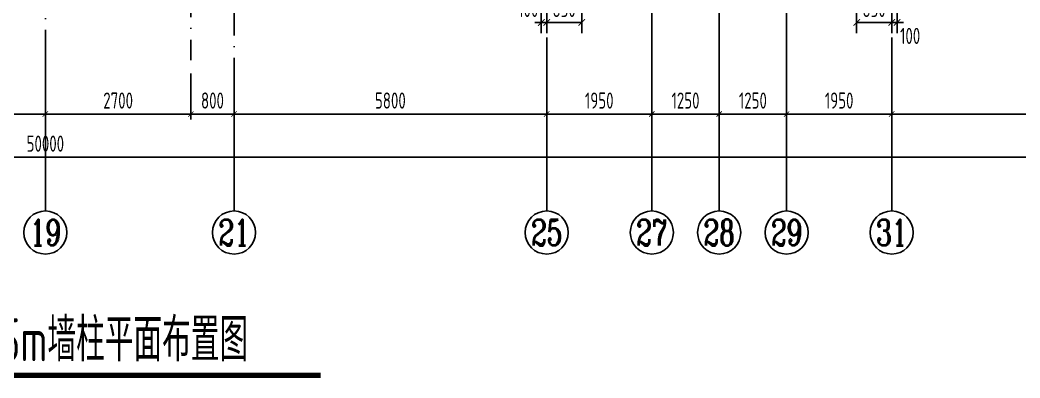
# Model space of a CAD drawing. Extents: x -812054 to 22247, y -644080 to 1003627.
# Drawn here: x -455726 to -437176, y -157082 to -150435 of the extents above; entities that cross this region are included whole.
import ezdxf
from ezdxf.enums import TextEntityAlignment as Align

# ---------------------------------------------------------------- set-up
doc = ezdxf.new("R2010")
doc.units = 0
doc.header["$LTSCALE"] = 1000
doc.linetypes.add('DOTE', pattern=[2.42, 2, -0.2, 0.02, -0.2])
doc.layers.get('0').update_dxf_attribs({"linetype": 'CONTINUOUS'})
doc.layers.get('DEFPOINTS').update_dxf_attribs({"linetype": 'CONTINUOUS'})
for name, color, linetype in [('A-AXIS', 1, 'CONTINUOUS'), ('A-DOTE', 10, 'DOTE'), ('AXIS_NUM', 7, 'CONTINUOUS'), ('PUB_TEXT', 2, 'CONTINUOUS'), ('S-Q墙标注', 3, 'CONTINUOUS'), ('S-Y一般标注', 3, 'CONTINUOUS')]:
    doc.layers.add(name, color=color, linetype=linetype)
doc.styles.add('TSSD_Axis', font='complex.shx', dxfattribs={"width": 0.7, "bigfont": 'hztxt.shx'})
doc.styles.add('TSSD_DIMENSION', font='Tssdeng.shx', dxfattribs={"width": 0.7, "bigfont": 'tssdchn.shx'})
doc.styles.add('TSSD_REIN', font='tssdeng.shx', dxfattribs={"width": 0.7, "height": 300, "bigfont": 'tssdchn.shx'})
doc.styles.add('结构文字', font='zstxt.shx', dxfattribs={"width": 0.7, "bigfont": 'zshz.shx'})
doc.dimstyles.new('STRUCK', dxfattribs={"dimtxt": 400, "dimasz": 121, "dimexe": 200, "dimexo": 150, "dimgap": 115, "dimtad": 1, "dimdec": 0, "dimdsep": 46, "dimtxsty": '结构文字', "dimblk": 'ARCHTICK', "dimcen": 400, "dimclrd": 3, "dimclre": 3, "dimclrt": 7, "dimadec": 0, "dimazin": 0, "dimtfac": 1, "dimtdec": 0, "dimtix": 1, "dimtmove": 2, "dimatfit": 3, "dimldrblk": '_DIMX', "dimfxl": 1, "dimtolj": 1, "dimtzin": 0, "dimarcsym": 0})
doc.dimstyles.new('TSSD_100_100', dxfattribs={"dimtxt": 300, "dimasz": 100, "dimexe": 100, "dimexo": 250, "dimgap": 100, "dimtad": 1, "dimdec": 0, "dimzin": 0, "dimdsep": 46, "dimtxsty": 'TSSD_DIMENSION', "dimblk": 'ARCHTICK', "dimcen": 0, "dimdle": 100, "dimclrt": 7, "dimadec": 0, "dimazin": 0, "dimtfac": 1, "dimtdec": 0, "dimtix": 1, "dimtmove": 2, "dimatfit": 3, "dimldrblk": 'ARCHTICK', "dimfxl": 1, "dimtolj": 1, "dimtzin": 0, "dimarcsym": 0})

# ---------------------------------------------------------------- blocks, each defined once
blk = doc.blocks.new('_ArchTick')
at = {"color": 0, "linetype": 'ByBlock', "const_width": 0.15}
blk.add_lwpolyline([(-0.5, -0.5), (0.5, 0.5)], dxfattribs=at)
blk = doc.blocks.new('*D383')
at = {"layer": 'DEFPOINTS', "color": 0, "transparency": 16777216}
for p in [(230439, 64104), (233139, 64104), (233139, 63104)]:
    blk.add_point(p, dxfattribs=at)
at = {"layer": 'S-Y一般标注', "color": 0, "lineweight": -2, "transparency": 16777216}
for p, q in [((230439, 63854), (230439, 63004)), ((233139, 63854), (233139, 63004)), ((230339, 63104), (233239, 63104))]:
    blk.add_line(p, q, dxfattribs=at)
at = {"layer": 'S-Y一般标注', "color": 0, "lineweight": -2, "transparency": 16777216, "xscale": 100, "yscale": 100, "zscale": 100, "rotation": 180}
blk.add_blockref('_ArchTick', (230439, 63104), dxfattribs=at)
at = {"layer": 'S-Y一般标注', "color": 0, "lineweight": -2, "transparency": 16777216, "xscale": 100, "yscale": 100, "zscale": 100}
blk.add_blockref('_ArchTick', (233139, 63104), dxfattribs=at)
at = {"layer": 'S-Y一般标注', "color": 7, "transparency": 16777216, "insert": (231789, 63354), "char_height": 300, "attachment_point": 5, "style": 'TSSD_DIMENSION'}
blk.add_mtext('\\A1;2700', dxfattribs=at)
blk = doc.blocks.new('ts_axno')
at = {"color": 0, "linetype": 'ByBlock', "lineweight": -2}
blk.add_circle((0, 0), 0.5, dxfattribs=at)
at = {"color": 0, "linetype": 'ByBlock', "lineweight": -2, "style": 'TSSD_Axis', "width": 0.7}
blk.add_attdef('A', text='', height=0.6, dxfattribs=at).set_placement((0, 0), align=Align.MIDDLE_CENTER)
blk = doc.blocks.new('*D384')
at = {"layer": 'DEFPOINTS', "color": 0, "transparency": 16777216}
for p in [(235839, 64104), (236639, 64104), (236639, 63104)]:
    blk.add_point(p, dxfattribs=at)
at = {"layer": 'S-Y一般标注', "color": 0, "lineweight": -2, "transparency": 16777216}
for p, q in [((235839, 63854), (235839, 63004)), ((236639, 63854), (236639, 63004)), ((235739, 63104), (236739, 63104))]:
    blk.add_line(p, q, dxfattribs=at)
at = {"layer": 'S-Y一般标注', "color": 0, "lineweight": -2, "transparency": 16777216, "xscale": 100, "yscale": 100, "zscale": 100, "rotation": 180}
blk.add_blockref('_ArchTick', (235839, 63104), dxfattribs=at)
at = {"layer": 'S-Y一般标注', "color": 0, "lineweight": -2, "transparency": 16777216, "xscale": 100, "yscale": 100, "zscale": 100}
blk.add_blockref('_ArchTick', (236639, 63104), dxfattribs=at)
at = {"layer": 'S-Y一般标注', "color": 7, "transparency": 16777216, "insert": (236239, 63354), "char_height": 300, "attachment_point": 5, "style": 'TSSD_DIMENSION'}
blk.add_mtext('\\A1;800', dxfattribs=at)
blk = doc.blocks.new('*D385')
at = {"layer": 'DEFPOINTS', "color": 0, "transparency": 16777216}
for p in [(236639, 64104), (242439, 64104), (242439, 63104)]:
    blk.add_point(p, dxfattribs=at)
at = {"layer": 'S-Y一般标注', "color": 0, "lineweight": -2, "transparency": 16777216}
for p, q in [((236639, 63854), (236639, 63004)), ((242439, 63854), (242439, 63004)), ((236539, 63104), (242539, 63104))]:
    blk.add_line(p, q, dxfattribs=at)
at = {"layer": 'S-Y一般标注', "color": 0, "lineweight": -2, "transparency": 16777216, "xscale": 100, "yscale": 100, "zscale": 100, "rotation": 180}
blk.add_blockref('_ArchTick', (236639, 63104), dxfattribs=at)
at = {"layer": 'S-Y一般标注', "color": 0, "lineweight": -2, "transparency": 16777216, "xscale": 100, "yscale": 100, "zscale": 100}
blk.add_blockref('_ArchTick', (242439, 63104), dxfattribs=at)
at = {"layer": 'S-Y一般标注', "color": 7, "transparency": 16777216, "insert": (239539, 63354), "char_height": 300, "attachment_point": 5, "style": 'TSSD_DIMENSION'}
blk.add_mtext('\\A1;5800', dxfattribs=at)
blk = doc.blocks.new('*D386')
at = {"layer": 'DEFPOINTS', "color": 0, "transparency": 16777216}
for p in [(246889, 64104), (248839, 64104), (248839, 63104)]:
    blk.add_point(p, dxfattribs=at)
at = {"layer": 'S-Y一般标注', "color": 0, "lineweight": -2, "transparency": 16777216}
for p, q in [((246889, 63854), (246889, 63004)), ((248839, 63854), (248839, 63004)), ((246789, 63104), (248939, 63104))]:
    blk.add_line(p, q, dxfattribs=at)
at = {"layer": 'S-Y一般标注', "color": 0, "lineweight": -2, "transparency": 16777216, "xscale": 100, "yscale": 100, "zscale": 100, "rotation": 180}
blk.add_blockref('_ArchTick', (246889, 63104), dxfattribs=at)
at = {"layer": 'S-Y一般标注', "color": 0, "lineweight": -2, "transparency": 16777216, "xscale": 100, "yscale": 100, "zscale": 100}
blk.add_blockref('_ArchTick', (248839, 63104), dxfattribs=at)
at = {"layer": 'S-Y一般标注', "color": 7, "transparency": 16777216, "insert": (247864, 63354), "char_height": 300, "attachment_point": 5, "style": 'TSSD_DIMENSION'}
blk.add_mtext('\\A1;1950', dxfattribs=at)
blk = doc.blocks.new('*D387')
at = {"layer": 'DEFPOINTS', "color": 0, "transparency": 16777216}
for p in [(248839, 64104), (254639, 64104), (254639, 63104)]:
    blk.add_point(p, dxfattribs=at)
at = {"layer": 'S-Y一般标注', "color": 0, "lineweight": -2, "transparency": 16777216}
for p, q in [((248839, 63854), (248839, 63004)), ((254639, 63854), (254639, 63004)), ((248739, 63104), (254739, 63104))]:
    blk.add_line(p, q, dxfattribs=at)
at = {"layer": 'S-Y一般标注', "color": 0, "lineweight": -2, "transparency": 16777216, "xscale": 100, "yscale": 100, "zscale": 100, "rotation": 180}
blk.add_blockref('_ArchTick', (248839, 63104), dxfattribs=at)
at = {"layer": 'S-Y一般标注', "color": 0, "lineweight": -2, "transparency": 16777216, "xscale": 100, "yscale": 100, "zscale": 100}
blk.add_blockref('_ArchTick', (254639, 63104), dxfattribs=at)
at = {"layer": 'S-Y一般标注', "color": 7, "transparency": 16777216, "insert": (251739, 63354), "char_height": 300, "attachment_point": 5, "style": 'TSSD_DIMENSION'}
blk.add_mtext('\\A1;5800', dxfattribs=at)
blk = doc.blocks.new('*D390')
at = {"layer": 'DEFPOINTS', "color": 0, "transparency": 16777216}
for p in [(208139, 64104), (258139, 64104), (258139, 62304)]:
    blk.add_point(p, dxfattribs=at)
at = {"layer": 'S-Y一般标注', "color": 0, "lineweight": -2, "transparency": 16777216}
for p, q in [((208139, 63854), (208139, 62204)), ((258139, 63854), (258139, 62204)), ((208039, 62304), (258239, 62304))]:
    blk.add_line(p, q, dxfattribs=at)
at = {"layer": 'S-Y一般标注', "color": 0, "lineweight": -2, "transparency": 16777216, "xscale": 100, "yscale": 100, "zscale": 100, "rotation": 180}
blk.add_blockref('_ArchTick', (208139, 62304), dxfattribs=at)
at = {"layer": 'S-Y一般标注', "color": 0, "lineweight": -2, "transparency": 16777216, "xscale": 100, "yscale": 100, "zscale": 100}
blk.add_blockref('_ArchTick', (258139, 62304), dxfattribs=at)
at = {"layer": 'S-Y一般标注', "color": 7, "transparency": 16777216, "insert": (233139, 62554), "char_height": 300, "attachment_point": 5, "style": 'TSSD_DIMENSION'}
blk.add_mtext('\\A1;50000', dxfattribs=at)
blk = doc.blocks.new('*D393')
at = {"layer": 'DEFPOINTS', "color": 0, "transparency": 16777216}
for p in [(233139, 64104), (235839, 64104), (235839, 63104)]:
    blk.add_point(p, dxfattribs=at)
at = {"layer": 'S-Y一般标注', "color": 0, "lineweight": -2, "transparency": 16777216}
for p, q in [((233139, 63854), (233139, 63004)), ((235839, 63854), (235839, 63004)), ((233039, 63104), (235939, 63104))]:
    blk.add_line(p, q, dxfattribs=at)
at = {"layer": 'S-Y一般标注', "color": 0, "lineweight": -2, "transparency": 16777216, "xscale": 100, "yscale": 100, "zscale": 100, "rotation": 180}
blk.add_blockref('_ArchTick', (233139, 63104), dxfattribs=at)
at = {"layer": 'S-Y一般标注', "color": 0, "lineweight": -2, "transparency": 16777216, "xscale": 100, "yscale": 100, "zscale": 100}
blk.add_blockref('_ArchTick', (235839, 63104), dxfattribs=at)
at = {"layer": 'S-Y一般标注', "color": 7, "transparency": 16777216, "insert": (234489, 63354), "char_height": 300, "attachment_point": 5, "style": 'TSSD_DIMENSION'}
blk.add_mtext('\\A1;2700', dxfattribs=at)
blk = doc.blocks.new('*D394')
at = {"layer": 'DEFPOINTS', "color": 0, "transparency": 16777216}
for p in [(242439, 64104), (244389, 64104), (244389, 63104)]:
    blk.add_point(p, dxfattribs=at)
at = {"layer": 'S-Y一般标注', "color": 0, "lineweight": -2, "transparency": 16777216}
for p, q in [((242439, 63854), (242439, 63004)), ((244389, 63854), (244389, 63004)), ((242339, 63104), (244489, 63104))]:
    blk.add_line(p, q, dxfattribs=at)
at = {"layer": 'S-Y一般标注', "color": 0, "lineweight": -2, "transparency": 16777216, "xscale": 100, "yscale": 100, "zscale": 100, "rotation": 180}
blk.add_blockref('_ArchTick', (242439, 63104), dxfattribs=at)
at = {"layer": 'S-Y一般标注', "color": 0, "lineweight": -2, "transparency": 16777216, "xscale": 100, "yscale": 100, "zscale": 100}
blk.add_blockref('_ArchTick', (244389, 63104), dxfattribs=at)
at = {"layer": 'S-Y一般标注', "color": 7, "transparency": 16777216, "insert": (243414, 63354), "char_height": 300, "attachment_point": 5, "style": 'TSSD_DIMENSION'}
blk.add_mtext('\\A1;1950', dxfattribs=at)
blk = doc.blocks.new('*D411')
at = {"layer": 'DEFPOINTS', "color": 0, "transparency": 16777216}
for p in [(244389, 64104), (245639, 64104), (245639, 63104)]:
    blk.add_point(p, dxfattribs=at)
at = {"layer": 'S-Y一般标注', "color": 0, "lineweight": -2, "transparency": 16777216}
for p, q in [((244389, 63854), (244389, 63004)), ((245639, 63854), (245639, 63004)), ((244289, 63104), (245739, 63104))]:
    blk.add_line(p, q, dxfattribs=at)
at = {"layer": 'S-Y一般标注', "color": 0, "lineweight": -2, "transparency": 16777216, "xscale": 100, "yscale": 100, "zscale": 100, "rotation": 180}
blk.add_blockref('_ArchTick', (244389, 63104), dxfattribs=at)
at = {"layer": 'S-Y一般标注', "color": 0, "lineweight": -2, "transparency": 16777216, "xscale": 100, "yscale": 100, "zscale": 100}
blk.add_blockref('_ArchTick', (245639, 63104), dxfattribs=at)
at = {"layer": 'S-Y一般标注', "color": 7, "transparency": 16777216, "insert": (245014, 63354), "char_height": 300, "attachment_point": 5, "style": 'TSSD_DIMENSION'}
blk.add_mtext('\\A1;1250', dxfattribs=at)
blk = doc.blocks.new('*D412')
at = {"layer": 'DEFPOINTS', "color": 0, "transparency": 16777216}
for p in [(245639, 64104), (246889, 64104), (246889, 63104)]:
    blk.add_point(p, dxfattribs=at)
at = {"layer": 'S-Y一般标注', "color": 0, "lineweight": -2, "transparency": 16777216}
for p, q in [((245639, 63854), (245639, 63004)), ((246889, 63854), (246889, 63004)), ((245539, 63104), (246989, 63104))]:
    blk.add_line(p, q, dxfattribs=at)
at = {"layer": 'S-Y一般标注', "color": 0, "lineweight": -2, "transparency": 16777216, "xscale": 100, "yscale": 100, "zscale": 100, "rotation": 180}
blk.add_blockref('_ArchTick', (245639, 63104), dxfattribs=at)
at = {"layer": 'S-Y一般标注', "color": 0, "lineweight": -2, "transparency": 16777216, "xscale": 100, "yscale": 100, "zscale": 100}
blk.add_blockref('_ArchTick', (246889, 63104), dxfattribs=at)
at = {"layer": 'S-Y一般标注', "color": 7, "transparency": 16777216, "insert": (246264, 63354), "char_height": 300, "attachment_point": 5, "style": 'TSSD_DIMENSION'}
blk.add_mtext('\\A1;1250', dxfattribs=at)
blk = doc.blocks.new('*D736')
at = {"layer": 'DEFPOINTS', "color": 0, "transparency": 16777216}
for p in [(-439556, -149681), (-439456, -149681), (-439556, -150481)]:
    blk.add_point(p, dxfattribs=at)
at = {"layer": 'S-Q墙标注', "color": 3, "lineweight": -2, "transparency": 16777216}
for p, q in [((-439556, -149831), (-439556, -150681)), ((-439456, -149831), (-439456, -150681)), ((-439556, -150481), (-439677, -150481)), ((-439456, -150481), (-439556, -150481)), ((-439456, -150481), (-439335, -150481))]:
    blk.add_line(p, q, dxfattribs=at)
at = {"layer": 'S-Q墙标注', "color": 3, "lineweight": -2, "transparency": 16777216, "xscale": 121, "yscale": 121, "zscale": 121}
blk.add_blockref('_ArchTick', (-439556, -150481), dxfattribs=at)
at = {"layer": 'S-Q墙标注', "color": 3, "lineweight": -2, "transparency": 16777216, "xscale": 121, "yscale": 121, "zscale": 121, "rotation": 180}
blk.add_blockref('_ArchTick', (-439456, -150481), dxfattribs=at)
at = {"layer": 'S-Q墙标注', "color": 7, "transparency": 16777216, "insert": (-439214, -150731), "char_height": 300, "attachment_point": 5, "style": 'TSSD_REIN'}
blk.add_mtext('\\A1;100', dxfattribs=at)
blk = doc.blocks.new('_DIMX')
blk.add_line((-150, 0), (150, 0))
at = {"const_width": 50}
blk.add_lwpolyline([(-70, -70), (70, 70)], dxfattribs=at)
blk = doc.blocks.new('*D737')
at = {"layer": 'DEFPOINTS', "color": 0, "transparency": 16777216}
for p in [(-440206, -149681), (-439556, -149681), (-440206, -150481)]:
    blk.add_point(p, dxfattribs=at)
at = {"layer": 'S-Q墙标注', "color": 3, "lineweight": -2, "transparency": 16777216}
for p, q in [((-440206, -149831), (-440206, -150681)), ((-439556, -149831), (-439556, -150681)), ((-439556, -150481), (-440206, -150481))]:
    blk.add_line(p, q, dxfattribs=at)
at = {"layer": 'S-Q墙标注', "color": 3, "lineweight": -2, "transparency": 16777216, "xscale": 121, "yscale": 121, "zscale": 121, "rotation": 180}
blk.add_blockref('_ArchTick', (-440206, -150481), dxfattribs=at)
at = {"layer": 'S-Q墙标注', "color": 3, "lineweight": -2, "transparency": 16777216, "xscale": 121, "yscale": 121, "zscale": 121}
blk.add_blockref('_ArchTick', (-439556, -150481), dxfattribs=at)
at = {"layer": 'S-Q墙标注', "color": 7, "transparency": 16777216, "insert": (-439881, -150231), "char_height": 300, "attachment_point": 5, "style": 'TSSD_REIN'}
blk.add_mtext('\\A1;650', dxfattribs=at)
blk = doc.blocks.new('*D767')
at = {"layer": 'DEFPOINTS', "color": 0, "transparency": 16777216}
for p in [(-446056, -149681), (-445956, -149681), (-445956, -150481)]:
    blk.add_point(p, dxfattribs=at)
at = {"layer": 'S-Q墙标注', "color": 3, "lineweight": -2, "transparency": 16777216}
for p, q in [((-446056, -149831), (-446056, -150681)), ((-445956, -149831), (-445956, -150681)), ((-446056, -150481), (-446177, -150481)), ((-446056, -150481), (-445956, -150481)), ((-445956, -150481), (-445835, -150481))]:
    blk.add_line(p, q, dxfattribs=at)
at = {"layer": 'S-Q墙标注', "color": 3, "lineweight": -2, "transparency": 16777216, "xscale": 121, "yscale": 121, "zscale": 121}
blk.add_blockref('_ArchTick', (-446056, -150481), dxfattribs=at)
at = {"layer": 'S-Q墙标注', "color": 3, "lineweight": -2, "transparency": 16777216, "xscale": 121, "yscale": 121, "zscale": 121, "rotation": 180}
blk.add_blockref('_ArchTick', (-445956, -150481), dxfattribs=at)
at = {"layer": 'S-Q墙标注', "color": 7, "transparency": 16777216, "insert": (-446298, -150231), "char_height": 300, "attachment_point": 5, "style": 'TSSD_REIN'}
blk.add_mtext('\\A1;100', dxfattribs=at)
blk = doc.blocks.new('*D768')
at = {"layer": 'DEFPOINTS', "color": 0, "transparency": 16777216}
for p in [(-445956, -149681), (-445306, -149681), (-445306, -150481)]:
    blk.add_point(p, dxfattribs=at)
at = {"layer": 'S-Q墙标注', "color": 3, "lineweight": -2, "transparency": 16777216}
for p, q in [((-445956, -149831), (-445956, -150681)), ((-445306, -149831), (-445306, -150681)), ((-445956, -150481), (-445306, -150481))]:
    blk.add_line(p, q, dxfattribs=at)
at = {"layer": 'S-Q墙标注', "color": 3, "lineweight": -2, "transparency": 16777216, "xscale": 121, "yscale": 121, "zscale": 121, "rotation": 180}
blk.add_blockref('_ArchTick', (-445956, -150481), dxfattribs=at)
at = {"layer": 'S-Q墙标注', "color": 3, "lineweight": -2, "transparency": 16777216, "xscale": 121, "yscale": 121, "zscale": 121}
blk.add_blockref('_ArchTick', (-445306, -150481), dxfattribs=at)
at = {"layer": 'S-Q墙标注', "color": 7, "transparency": 16777216, "insert": (-445631, -150231), "char_height": 300, "attachment_point": 5, "style": 'TSSD_REIN'}
blk.add_mtext('\\A1;650', dxfattribs=at)
blk = doc.blocks.new('20210812.03353967')
at = {"layer": 'A-AXIS'}
for p, q in [((-189570.9, -60652.1), (-189570.9, -63452.1)), ((-186070.9, -60652.1), (-186070.9, -63452.1)), ((-180270.9, -60652.1), (-180270.9, -63452.1)), ((-178320.9, -60652.1), (-178320.9, -63452.1)), ((-177070.9, -60652.1), (-177070.9, -63452.1)), ((-175820.9, -60652.1), (-175820.9, -63452.1)), ((-173870.9, -60652.1), (-173870.9, -63452.1))]:
    blk.add_line(p, q, dxfattribs=at)
at = {"layer": 'A-DOTE'}
for p, q in [((-189570.9, -43152.1), (-189570.9, -60652.1)), ((-180270.7, -50552.1), (-180270.9, -60652.1)), ((-173871.1, -50552.1), (-173870.9, -60652.1)), ((-178320.9, -60652.1), (-178320.9, -52752.1)), ((-175820.9, -60652.1), (-175820.9, -52752.1)), ((-186070.9, -53352.1), (-186070.9, -60652.1)), ((-177070.9, -54852.1), (-177070.9, -60652.1)), ((-186870.9, -57852.1), (-186870.9, -60652.1))]:
    blk.add_line(p, q, dxfattribs=at)
at = {"layer": 'A-AXIS'}
ref = blk.add_blockref('ts_axno', (-189570.9, -63852.1), dxfattribs=dict(at, xscale=-800, yscale=800, zscale=800, rotation=180))
ref.add_attrib('13', '19', dxfattribs={"layer": 'AXIS_NUM', "height": 480, "style": 'TSSD_Axis', "width": 0.7}).set_placement((-189570.9, -63852.1), align=Align.MIDDLE_CENTER)
ref = blk.add_blockref('ts_axno', (-186070.9, -63852.1), dxfattribs=dict(at, xscale=-800, yscale=800, zscale=800, rotation=180))
ref.add_attrib('13', '21', dxfattribs={"layer": 'AXIS_NUM', "height": 480, "style": 'TSSD_Axis', "width": 0.7}).set_placement((-186070.9, -63852.1), align=Align.MIDDLE_CENTER)
ref = blk.add_blockref('ts_axno', (-180270.9, -63852.1), dxfattribs=dict(at, xscale=-800, yscale=800, zscale=800, rotation=180))
ref.add_attrib('17', '25', dxfattribs={"layer": 'AXIS_NUM', "height": 480, "style": 'TSSD_Axis', "width": 0.7}).set_placement((-180270.9, -63852.1), align=Align.MIDDLE_CENTER)
ref = blk.add_blockref('ts_axno', (-178320.9, -63852.1), dxfattribs=dict(at, xscale=-800, yscale=800, zscale=800, rotation=180))
ref.add_attrib('19', '27', dxfattribs={"layer": 'AXIS_NUM', "height": 480, "style": 'TSSD_Axis', "width": 0.7}).set_placement((-178320.9, -63852.1), align=Align.MIDDLE_CENTER)
ref = blk.add_blockref('ts_axno', (-177070.9, -63852.1), dxfattribs=dict(at, xscale=-800, yscale=800, zscale=800, rotation=180))
ref.add_attrib('19', '28', dxfattribs={"layer": 'AXIS_NUM', "height": 480, "style": 'TSSD_Axis', "width": 0.7}).set_placement((-177070.9, -63852.1), align=Align.MIDDLE_CENTER)
ref = blk.add_blockref('ts_axno', (-175820.9, -63852.1), dxfattribs=dict(at, xscale=-800, yscale=800, zscale=800, rotation=180))
ref.add_attrib('19', '29', dxfattribs={"layer": 'AXIS_NUM', "height": 480, "style": 'TSSD_Axis', "width": 0.7}).set_placement((-175820.9, -63852.1), align=Align.MIDDLE_CENTER)
ref = blk.add_blockref('ts_axno', (-173870.9, -63852.1), dxfattribs=dict(at, xscale=-800, yscale=800, zscale=800, rotation=180))
ref.add_attrib('19', '31', dxfattribs={"layer": 'AXIS_NUM', "height": 480, "style": 'TSSD_Axis', "width": 0.7}).set_placement((-173870.9, -63852.1), align=Align.MIDDLE_CENTER)
at = {"layer": 'S-Y一般标注'}
for base, p1, p2, picture, middle in [((-164570.9, -62452.1), (-214570.9, -60652.1), (-164570.9, -60652.1), '*D390', (-189570.9, -62202.1)), ((-189570.9, -61652.1), (-192270.9, -60652.1), (-189570.9, -60652.1), '*D383', (-190920.9, -61402.1)), ((-186870.9, -61652.1), (-189570.9, -60652.1), (-186870.9, -60652.1), '*D393', (-188220.9, -61402.1)), ((-186070.9, -61652.1), (-186870.9, -60652.1), (-186070.9, -60652.1), '*D384', (-186470.9, -61402.1)), ((-180270.9, -61652.1), (-186070.9, -60652.1), (-180270.9, -60652.1), '*D385', (-183170.9, -61402.1)), ((-178320.9, -61652.1), (-180270.9, -60652.1), (-178320.9, -60652.1), '*D394', (-179295.9, -61402.1)), ((-177070.9, -61652.1), (-178320.9, -60652.1), (-177070.9, -60652.1), '*D411', (-177695.9, -61402.1)), ((-175820.9, -61652.1), (-177070.9, -60652.1), (-175820.9, -60652.1), '*D412', (-176445.9, -61402.1)), ((-173870.9, -61652.1), (-175820.9, -60652.1), (-173870.9, -60652.1), '*D386', (-174845.9, -61402.1)), ((-168070.9, -61652.1), (-173870.9, -60652.1), (-168070.9, -60652.1), '*D387', (-170970.9, -61402.1))]:
    dim = blk.add_linear_dim(base=base, p1=p1, p2=p2, dimstyle='TSSD_100_100', dxfattribs=at)
    dim.commit()
    dim.dimension.update_dxf_attribs({"geometry": picture, "text_midpoint": middle, "insert": (-422709.7, -124756.3)})

msp = doc.modelspace()

# ---------------------------------------------------------------- linework, layer by layer
at = {"layer": 'PUB_TEXT', "color": 7, "const_width": 100}
msp.add_lwpolyline([(-459935.1, -157031.85), (-450147.97, -157031.85)], dxfattribs=at)

# ---------------------------------------------------------------- block references
at = {"layer": 'A-DOTE'}
msp.add_blockref('20210812.03353967', (-265685.13, -90528.95), dxfattribs=at)

# ---------------------------------------------------------------- texts
at = {"layer": 'PUB_TEXT', "color": 7, "style": 'TSSD_REIN', "width": 0.7}
msp.add_text('基础顶~-0.085m墙柱平面布置图', height=800, dxfattribs=at).set_placement((-459725.52, -156771.85))

# ---------------------------------------------------------------- dimensions: what is measured, and where the dimension line sits
at = {"layer": 'S-Q墙标注'}
dim = msp.add_linear_dim(base=(-445956.01, -150481.05), p1=(-446056.03, -149681.05), p2=(-445956.01, -149681.05), dimstyle='STRUCK', override={"dimtxt": 300, "dimgap": 100, "dimtxsty": 'TSSD_REIN'}, dxfattribs=at)
dim.commit()
dim.dimension.update_dxf_attribs({"geometry": '*D767', "text_midpoint": (-446297.95, -150231.05), "dimtype": 160})
dim = msp.add_linear_dim(base=(-445306.04, -150481.05), p1=(-445956.01, -149681.05), p2=(-445306.04, -149681.05), dimstyle='STRUCK', override={"dimtxt": 300, "dimgap": 100, "dimtxsty": 'TSSD_REIN'}, dxfattribs=at)
dim.commit()
dim.dimension.update_dxf_attribs({"geometry": '*D768', "text_midpoint": (-445631.03, -150231.05)})
dim = msp.add_linear_dim(base=(-440206.04, -150481.05), p1=(-439556.08, -149681.05), p2=(-440206.04, -149681.05), angle=180, dimstyle='STRUCK', override={"dimtxt": 300, "dimgap": 100, "dimtxsty": 'TSSD_REIN'}, dxfattribs=at)
dim.commit()
dim.dimension.update_dxf_attribs({"geometry": '*D737', "text_midpoint": (-439881.06, -150231.05)})
dim = msp.add_linear_dim(base=(-439556.08, -150481.05), p1=(-439456.05, -149681.05), p2=(-439556.08, -149681.05), angle=180, dimstyle='STRUCK', override={"dimtxt": 300, "dimgap": 100, "dimtxsty": 'TSSD_REIN'}, dxfattribs=at)
dim.commit()
dim.dimension.update_dxf_attribs({"geometry": '*D736', "text_midpoint": (-439214.13, -150731.05), "dimtype": 160})

doc.saveas('drawing.dxf')
